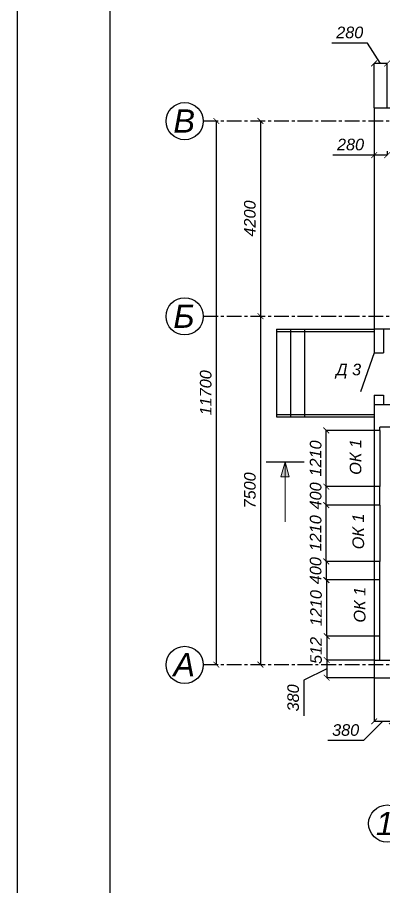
# Model space of a CAD drawing. Header units: millimetres. Extents: x 84778 to 227326, y -44398 to 146312.
# Drawn here: x 143226 to 151109, y -22334 to -3630 of the extents above; entities that cross this region are included whole.
import ezdxf

# ---------------------------------------------------------------- set-up
doc = ezdxf.new("R2010")
doc.units = ezdxf.units.MM
doc.header["$LTSCALE"] = 10
doc.linetypes.add('CENTER', pattern=[50.8, 31.75, -6.35, 6.35, -6.35])
for name, color, linetype in [('Осевая', 7, 'CENTER'), ('Размерная', 7, 'Continuous'), ('Текст', 7, 'Continuous')]:
    doc.layers.add(name, color=color, linetype=linetype)
doc.layers.add('Основная', color=7, linetype='Continuous', lineweight=30)
doc.layers.add('Тонкая', color=7, linetype='Continuous', lineweight=25)
doc.styles.add('STIL 888', font='ARIALI.TTF')
doc.dimstyles.new('ISO-25$0', dxfattribs={"dimtxt": 250, "dimasz": 125, "dimexe": 1.25, "dimexo": 0.625, "dimgap": 100, "dimtad": 1, "dimdec": 0, "dimtxsty": 'STIL 888', "dimblk": 'ARCHTICK', "dimcen": 2.5, "dimadec": 0, "dimazin": 0, "dimtfac": 1, "dimtdec": 0, "dimtmove": 0, "dimatfit": 3, "dimfxl": 0, "dimarcsym": 0})

# ---------------------------------------------------------------- blocks, each defined once
blk = doc.blocks.new('_ArchTick')
at = {"color": 0, "linetype": 'ByBlock', "const_width": 0.15}
blk.add_lwpolyline([(-0.5, -0.5), (0.5, 0.5)], dxfattribs=at)
blk = doc.blocks.new('*D15')
at = {"layer": 'Defpoints', "color": 0, "linetype": 'Continuous', "ltscale": 1000}
for p in [(148458, -5858), (148458, -10058), (148458, -10058)]:
    blk.add_point(p, dxfattribs=at)
at = {"layer": 'Размерная', "color": 0, "linetype": 'Continuous', "lineweight": -2, "ltscale": 1000}
for p, q in [((148458, -5858), (148457, -5858)), ((148458, -5858), (148458, -10058)), ((148458, -10058), (148457, -10058))]:
    blk.add_line(p, q, dxfattribs=at)
at = {"layer": 'Размерная', "color": 0, "linetype": 'Continuous', "lineweight": -2, "ltscale": 1000, "xscale": 125, "yscale": 125, "zscale": 125}
for p, rotation in [((148458, -5858), 90), ((148458, -10058), 270)]:
    blk.add_blockref('_ArchTick', p, dxfattribs=dict(at, rotation=rotation))
at = {"layer": 'Размерная', "color": 0, "linetype": 'Continuous', "ltscale": 1000, "insert": (148231, -7958), "char_height": 250, "attachment_point": 5, "rotation": 90, "style": 'STIL 888'}
blk.add_mtext('4200', dxfattribs=at)
blk = doc.blocks.new('*D16')
at = {"layer": 'Defpoints', "color": 0, "linetype": 'Continuous', "ltscale": 1000}
for p in [(148458, -10058), (148458, -17558), (148458, -17558)]:
    blk.add_point(p, dxfattribs=at)
at = {"layer": 'Размерная', "color": 0, "linetype": 'Continuous', "lineweight": -2, "ltscale": 1000}
for p, q in [((148458, -10058), (148457, -10058)), ((148458, -10058), (148458, -17558)), ((148458, -17558), (148457, -17558))]:
    blk.add_line(p, q, dxfattribs=at)
at = {"layer": 'Размерная', "color": 0, "linetype": 'Continuous', "lineweight": -2, "ltscale": 1000, "xscale": 125, "yscale": 125, "zscale": 125}
for p, rotation in [((148458, -10058), 90), ((148458, -17558), 270)]:
    blk.add_blockref('_ArchTick', p, dxfattribs=dict(at, rotation=rotation))
at = {"layer": 'Размерная', "color": 0, "linetype": 'Continuous', "ltscale": 1000, "insert": (148231, -13808), "char_height": 250, "attachment_point": 5, "rotation": 90, "style": 'STIL 888'}
blk.add_mtext('7500', dxfattribs=at)
blk = doc.blocks.new('*D17')
at = {"layer": 'Defpoints', "color": 0, "linetype": 'Continuous', "ltscale": 1000}
for p in [(147508, -5858), (147508, -17558), (147508, -17558)]:
    blk.add_point(p, dxfattribs=at)
at = {"layer": 'Размерная', "color": 0, "linetype": 'Continuous', "lineweight": -2, "ltscale": 1000}
for p, q in [((147508, -5858), (147507, -5858)), ((147508, -5858), (147508, -17558)), ((147508, -17558), (147507, -17558))]:
    blk.add_line(p, q, dxfattribs=at)
at = {"layer": 'Размерная', "color": 0, "linetype": 'Continuous', "lineweight": -2, "ltscale": 1000, "xscale": 125, "yscale": 125, "zscale": 125}
for p, rotation in [((147508, -5858), 90), ((147508, -17558), 270)]:
    blk.add_blockref('_ArchTick', p, dxfattribs=dict(at, rotation=rotation))
at = {"layer": 'Размерная', "color": 0, "linetype": 'Continuous', "ltscale": 1000, "insert": (147281, -11708), "char_height": 250, "attachment_point": 5, "rotation": 90, "style": 'STIL 888'}
blk.add_mtext('11700', dxfattribs=at)
blk = doc.blocks.new('*D28')
at = {"layer": 'Defpoints', "color": 0, "linetype": 'Continuous', "ltscale": 1000}
for p in [(150905, -17838), (151285, -17838), (151285, -18777)]:
    blk.add_point(p, dxfattribs=at)
at = {"layer": 'Размерная', "color": 0, "linetype": 'Continuous', "lineweight": -2, "ltscale": 1000}
for p, q in [((150905, -17838), (150905, -18778)), ((151285, -17839), (151285, -18778)), ((151095, -18777), (150676, -19193)), ((150905, -18777), (151285, -18777)), ((150676, -19193), (149909, -19193))]:
    blk.add_line(p, q, dxfattribs=at)
at = {"layer": 'Размерная', "color": 0, "linetype": 'Continuous', "lineweight": -2, "ltscale": 1000, "xscale": 125, "yscale": 125, "zscale": 125, "rotation": 180}
blk.add_blockref('_ArchTick', (150905, -18777), dxfattribs=at)
at = {"layer": 'Размерная', "color": 0, "linetype": 'Continuous', "lineweight": -2, "ltscale": 1000, "xscale": 125, "yscale": 125, "zscale": 125}
blk.add_blockref('_ArchTick', (151285, -18777), dxfattribs=at)
at = {"layer": 'Размерная', "color": 0, "linetype": 'Continuous', "ltscale": 1000, "insert": (150292, -18966), "char_height": 250, "attachment_point": 5, "style": 'STIL 888'}
blk.add_mtext('380', dxfattribs=at)
blk = doc.blocks.new('*D30')
at = {"layer": 'Defpoints', "color": 0, "linetype": 'Continuous', "ltscale": 1000}
for p in [(150905, -4621), (150905, -5578), (151185, -5578)]:
    blk.add_point(p, dxfattribs=at)
at = {"layer": 'Размерная', "color": 0, "linetype": 'Continuous', "lineweight": -2, "ltscale": 1000}
for p, q in [((150762, -4183), (149997, -4183)), ((151045, -4621), (150762, -4183)), ((150905, -5577), (150905, -4619)), ((151185, -4621), (150905, -4621)), ((151185, -5577), (151185, -4619))]:
    blk.add_line(p, q, dxfattribs=at)
at = {"layer": 'Размерная', "color": 0, "linetype": 'Continuous', "lineweight": -2, "ltscale": 1000, "xscale": 125, "yscale": 125, "zscale": 125, "rotation": 180}
blk.add_blockref('_ArchTick', (150905, -4621), dxfattribs=at)
at = {"layer": 'Размерная', "color": 0, "linetype": 'Continuous', "lineweight": -2, "ltscale": 1000, "xscale": 125, "yscale": 125, "zscale": 125}
blk.add_blockref('_ArchTick', (151185, -4621), dxfattribs=at)
at = {"layer": 'Размерная', "color": 0, "linetype": 'Continuous', "ltscale": 1000, "insert": (150380, -3955), "char_height": 250, "attachment_point": 5, "style": 'STIL 888'}
blk.add_mtext('280', dxfattribs=at)
blk = doc.blocks.new('*D46')
at = {"layer": 'Defpoints', "color": 0, "linetype": 'Continuous', "ltscale": 1000}
for p in [(149883, -15736), (150905, -15736), (150905, -16946)]:
    blk.add_point(p, dxfattribs=at)
at = {"layer": 'Размерная', "color": 0, "linetype": 'Continuous', "lineweight": -2, "ltscale": 1000}
for p, q in [((150904, -15736), (149882, -15736)), ((149883, -16946), (149883, -15736)), ((150904, -16946), (149882, -16946))]:
    blk.add_line(p, q, dxfattribs=at)
at = {"layer": 'Размерная', "color": 0, "linetype": 'Continuous', "lineweight": -2, "ltscale": 1000, "xscale": 125, "yscale": 125, "zscale": 125}
for p, rotation in [((149883, -15736), 90), ((149883, -16946), 270)]:
    blk.add_blockref('_ArchTick', p, dxfattribs=dict(at, rotation=rotation))
at = {"layer": 'Размерная', "color": 0, "linetype": 'Continuous', "ltscale": 1000, "insert": (149655, -16341), "char_height": 250, "attachment_point": 5, "rotation": 90, "style": 'STIL 888'}
blk.add_mtext('1210', dxfattribs=at)
blk = doc.blocks.new('*D47')
at = {"layer": 'Defpoints', "color": 0, "linetype": 'Continuous', "ltscale": 1000}
for p in [(150905, -16946), (149883, -17458), (150905, -17458)]:
    blk.add_point(p, dxfattribs=at)
at = {"layer": 'Размерная', "color": 0, "linetype": 'Continuous', "lineweight": -2, "ltscale": 1000}
for p, q in [((150904, -16946), (149882, -16946)), ((149883, -16946), (149883, -17458)), ((150904, -17458), (149882, -17458))]:
    blk.add_line(p, q, dxfattribs=at)
at = {"layer": 'Размерная', "color": 0, "linetype": 'Continuous', "lineweight": -2, "ltscale": 1000, "xscale": 125, "yscale": 125, "zscale": 125}
for p, rotation in [((149883, -16946), 90), ((149883, -17458), 270)]:
    blk.add_blockref('_ArchTick', p, dxfattribs=dict(at, rotation=rotation))
at = {"layer": 'Размерная', "color": 0, "linetype": 'Continuous', "ltscale": 1000, "insert": (149655, -17252), "char_height": 250, "attachment_point": 5, "rotation": 90, "style": 'STIL 888'}
blk.add_mtext('512', dxfattribs=at)
blk = doc.blocks.new('*D48')
at = {"layer": 'Defpoints', "color": 0, "linetype": 'Continuous', "ltscale": 1000}
for p in [(150904, -17458), (149883, -17838), (150905, -17838)]:
    blk.add_point(p, dxfattribs=at)
at = {"layer": 'Размерная', "color": 0, "linetype": 'Continuous', "lineweight": -2, "ltscale": 1000}
for p, q in [((150903, -17458), (149882, -17458)), ((149883, -17458), (149883, -17838)), ((149883, -17648), (149391, -17890)), ((149391, -17890), (149391, -18656)), ((150904, -17838), (149882, -17838))]:
    blk.add_line(p, q, dxfattribs=at)
at = {"layer": 'Размерная', "color": 0, "linetype": 'Continuous', "lineweight": -2, "ltscale": 1000, "xscale": 125, "yscale": 125, "zscale": 125}
for p, rotation in [((149883, -17458), 90), ((149883, -17838), 270)]:
    blk.add_blockref('_ArchTick', p, dxfattribs=dict(at, rotation=rotation))
at = {"layer": 'Размерная', "color": 0, "linetype": 'Continuous', "ltscale": 1000, "insert": (149163, -18273), "char_height": 250, "attachment_point": 5, "rotation": 90, "style": 'STIL 888'}
blk.add_mtext('380', dxfattribs=at)
blk = doc.blocks.new('*D49')
at = {"layer": 'Defpoints', "color": 0, "linetype": 'Continuous', "ltscale": 1000}
for p in [(149875, -14126), (150905, -14126), (150905, -15336)]:
    blk.add_point(p, dxfattribs=at)
at = {"layer": 'Размерная', "color": 0, "linetype": 'Continuous', "lineweight": -2, "ltscale": 1000}
for p, q in [((150904, -14126), (149874, -14126)), ((149875, -15336), (149875, -14126)), ((150904, -15336), (149874, -15336))]:
    blk.add_line(p, q, dxfattribs=at)
at = {"layer": 'Размерная', "color": 0, "linetype": 'Continuous', "lineweight": -2, "ltscale": 1000, "xscale": 125, "yscale": 125, "zscale": 125}
for p, rotation in [((149875, -14126), 90), ((149875, -15336), 270)]:
    blk.add_blockref('_ArchTick', p, dxfattribs=dict(at, rotation=rotation))
at = {"layer": 'Размерная', "color": 0, "linetype": 'Continuous', "ltscale": 1000, "insert": (149647, -14731), "char_height": 250, "attachment_point": 5, "rotation": 90, "style": 'STIL 888'}
blk.add_mtext('1210', dxfattribs=at)
blk = doc.blocks.new('*D50')
at = {"layer": 'Defpoints', "color": 0, "linetype": 'Continuous', "ltscale": 1000}
for p in [(149875, -13726), (150905, -13726), (150905, -14126)]:
    blk.add_point(p, dxfattribs=at)
at = {"layer": 'Размерная', "color": 0, "linetype": 'Continuous', "lineweight": -2, "ltscale": 1000}
for p, q in [((150904, -13726), (149874, -13726)), ((149875, -14126), (149875, -13726)), ((150904, -14126), (149874, -14126))]:
    blk.add_line(p, q, dxfattribs=at)
at = {"layer": 'Размерная', "color": 0, "linetype": 'Continuous', "lineweight": -2, "ltscale": 1000, "xscale": 125, "yscale": 125, "zscale": 125}
for p, rotation in [((149875, -13726), 90), ((149875, -14126), 270)]:
    blk.add_blockref('_ArchTick', p, dxfattribs=dict(at, rotation=rotation))
at = {"layer": 'Размерная', "color": 0, "linetype": 'Continuous', "ltscale": 1000, "insert": (149647, -13926), "char_height": 250, "attachment_point": 5, "rotation": 90, "style": 'STIL 888'}
blk.add_mtext('400', dxfattribs=at)
blk = doc.blocks.new('*D51')
at = {"layer": 'Defpoints', "color": 0, "linetype": 'Continuous', "ltscale": 1000}
for p in [(149875, -12516), (150905, -12516), (150905, -13726)]:
    blk.add_point(p, dxfattribs=at)
at = {"layer": 'Размерная', "color": 0, "linetype": 'Continuous', "lineweight": -2, "ltscale": 1000}
for p, q in [((150904, -12516), (149874, -12516)), ((149875, -13726), (149875, -12516)), ((150904, -13726), (149874, -13726))]:
    blk.add_line(p, q, dxfattribs=at)
at = {"layer": 'Размерная', "color": 0, "linetype": 'Continuous', "lineweight": -2, "ltscale": 1000, "xscale": 125, "yscale": 125, "zscale": 125}
for p, rotation in [((149875, -12516), 90), ((149875, -13726), 270)]:
    blk.add_blockref('_ArchTick', p, dxfattribs=dict(at, rotation=rotation))
at = {"layer": 'Размерная', "color": 0, "linetype": 'Continuous', "ltscale": 1000, "insert": (149647, -13121), "char_height": 250, "attachment_point": 5, "rotation": 90, "style": 'STIL 888'}
blk.add_mtext('1210', dxfattribs=at)
blk = doc.blocks.new('*D52')
at = {"layer": 'Defpoints', "color": 0, "linetype": 'Continuous', "ltscale": 1000}
for p in [(150904, -15336), (149874, -15736), (150905, -15736)]:
    blk.add_point(p, dxfattribs=at)
at = {"layer": 'Размерная', "color": 0, "linetype": 'Continuous', "lineweight": -2, "ltscale": 1000}
for p, q in [((150903, -15336), (149872, -15336)), ((149874, -15336), (149874, -15736)), ((150904, -15736), (149872, -15736))]:
    blk.add_line(p, q, dxfattribs=at)
at = {"layer": 'Размерная', "color": 0, "linetype": 'Continuous', "lineweight": -2, "ltscale": 1000, "xscale": 125, "yscale": 125, "zscale": 125}
for p, rotation in [((149874, -15336), 90), ((149874, -15736), 270)]:
    blk.add_blockref('_ArchTick', p, dxfattribs=dict(at, rotation=rotation))
at = {"layer": 'Размерная', "color": 0, "linetype": 'Continuous', "ltscale": 1000, "insert": (149646, -15536), "char_height": 250, "attachment_point": 5, "rotation": 90, "style": 'STIL 888'}
blk.add_mtext('400', dxfattribs=at)
blk = doc.blocks.new('*D53')
at = {"layer": 'Defpoints', "color": 0, "linetype": 'Continuous', "ltscale": 1000}
for p in [(150905, -6505), (151185, -6505), (151185, -6594)]:
    blk.add_point(p, dxfattribs=at)
at = {"layer": 'Размерная', "color": 0, "linetype": 'Continuous', "lineweight": -2, "ltscale": 1000}
for p, q in [((150905, -6505), (150905, -6596)), ((151185, -6505), (151185, -6596)), ((150905, -6594), (150014, -6594)), ((151185, -6594), (150905, -6594))]:
    blk.add_line(p, q, dxfattribs=at)
at = {"layer": 'Размерная', "color": 0, "linetype": 'Continuous', "lineweight": -2, "ltscale": 1000, "xscale": 125, "yscale": 125, "zscale": 125, "rotation": 180}
blk.add_blockref('_ArchTick', (150905, -6594), dxfattribs=at)
at = {"layer": 'Размерная', "color": 0, "linetype": 'Continuous', "lineweight": -2, "ltscale": 1000, "xscale": 125, "yscale": 125, "zscale": 125}
blk.add_blockref('_ArchTick', (151185, -6594), dxfattribs=at)
at = {"layer": 'Размерная', "color": 0, "linetype": 'Continuous', "ltscale": 1000, "insert": (150397, -6367), "char_height": 250, "attachment_point": 5, "style": 'STIL 888'}
blk.add_mtext('280', dxfattribs=at)

msp = doc.modelspace()

# ---------------------------------------------------------------- hatches: boundary and pattern name
at = {"layer": 'Тонкая', "linetype": 'Continuous', "lineweight": 0, "ltscale": 1000}
h = msp.add_hatch(color=256, dxfattribs=at)
h.paths.add_polyline_path([(148987, -13192), (148894.7, -13516.4), (148987, -13516.4)])
h.paths.add_polyline_path([(148987, -13192), (148987, -13516.4), (149079.2, -13516.4)])

# ---------------------------------------------------------------- linework, layer by layer
at = {"lineweight": 30}
for p, q in [((143226.4, -44397.5), (143226.4, 15002.5)), ((145226.4, -43897.5), (145226.4, 14502.5))]:
    msp.add_line(p, q, dxfattribs=at)
at = {"layer": 'Осевая'}
for points in [[(147226.8, -5857.8), (162644.8, -5857.8)], [(147226.8, -10057.8), (162644.8, -10057.8)], [(147226.8, -17557.8), (162644.8, -17557.8)]]:
    msp.add_lwpolyline(points, dxfattribs=at)
at = {"layer": 'Основная'}
for points in [[(150904.6, -5577.8), (150904.6, -10847.8)], [(150904.6, -5577.8), (152084.6, -5577.8)], [(151104.6, -10337.8), (151104.6, -10847.8)], [(150904.6, -10847.8), (151104.6, -10847.8)], [(150904.6, -11757.8), (151104.6, -11757.8)], [(150904.6, -11757.8), (150904.6, -12516)], [(151104.6, -11757.8), (151104.6, -11957.8)], [(150904.6, -11957.8), (152994.6, -11957.8)], [(150904.6, -13726), (150904.6, -14125.6)], [(150904.6, -15335.6), (150904.6, -15735.8)], [(150904.6, -16945.8), (150904.6, -17837.8)], [(150904.6, -17457.8), (151284.6, -17457.8)], [(150904.6, -17837.8), (151736.3, -17837.8)]]:
    msp.add_lwpolyline(points, dxfattribs=at)
at = {"layer": 'Основная', "ltscale": 50}
msp.add_lwpolyline([(153904.6, -10337.8), (150904.6, -10337.8)], dxfattribs=at)
at = {"layer": 'Основная', "ltscale": 100}
for points in [[(151024.6, -12516), (150904.6, -12516)], [(151384.6, -12451), (151024.6, -12451)], [(151024.6, -12516), (151024.6, -12451)], [(151024.6, -13726), (150904.6, -13726)], [(151024.6, -13791), (151024.6, -13726)], [(151024.6, -14125.6), (151024.6, -13791)], [(151024.6, -14125.6), (150904.6, -14125.6)], [(151024.6, -15335.6), (150904.6, -15335.6)], [(151024.6, -15683.9), (151024.6, -15335.6)], [(151024.6, -15735.8), (151024.6, -15683.9)], [(151024.6, -15735.8), (150904.6, -15735.8)], [(151024.6, -16945.8), (150904.6, -16945.8)], [(151024.6, -17457.8), (151024.6, -16945.8)]]:
    msp.add_lwpolyline(points, dxfattribs=at)
at = {"layer": 'Тонкая', "ltscale": 50}
for points in [[(148804.6, -10337.8), (150904.6, -10337.8)], [(148804.6, -10337.8), (148804.6, -12226.4)], [(148804.6, -10337.8), (150904.6, -10337.8)], [(148804.6, -10387.8), (150904.6, -10387.8)], [(148804.6, -10387.8), (150904.6, -10387.8)], [(149104.6, -10337.8), (149104.6, -12226.4)], [(149104.6, -10337.8), (149104.6, -12226.4)], [(149404.6, -10337.8), (149404.6, -12226.4)], [(149404.6, -10337.8), (149404.6, -12226.4)], [(150904.6, -10847.8), (150614.7, -11686)]]:
    msp.add_lwpolyline(points, dxfattribs=at)
at = {"layer": 'Тонкая'}
for points in [[(148804.6, -12176.4), (150904.6, -12176.4)], [(148804.6, -12226.4), (150904.6, -12226.4)]]:
    msp.add_lwpolyline(points, dxfattribs=at)
at = {"layer": 'Тонкая', "ltscale": 100}
for points in [[(150904.6, -12516), (150904.6, -13726)], [(151024.6, -12516), (151024.6, -13726)], [(150904.6, -14125.6), (150904.6, -15335.6)], [(151024.6, -14125.6), (151024.6, -15335.6)], [(150904.6, -15735.8), (150904.6, -16945.8)], [(151024.6, -16945.8), (151024.6, -15735.8)]]:
    msp.add_lwpolyline(points, dxfattribs=at)
at = {"layer": 'Тонкая', "linetype": 'Continuous', "lineweight": 30, "ltscale": 1000}
msp.add_lwpolyline([(148578.7, -13192), (149395.2, -13192)], dxfattribs=at)
at = {"layer": 'Тонкая', "linetype": 'Continuous', "lineweight": 0, "ltscale": 1000}
for points in [[(148987, -13192), (148894.7, -13516.4), (148894.7, -13516.4)], [(148987, -13192), (148987, -14483.9)], [(148987, -13192), (149079.2, -13516.4), (149079.2, -13516.4)], [(148894.7, -13516.4), (148987, -13516.4)], [(149079.2, -13516.4), (148987, -13516.4)]]:
    msp.add_lwpolyline(points, dxfattribs=at)
at = {"layer": 'Тонкая', "ltscale": 50}
for centre in [(146826.8, -5862.8), (146826.8, -10062.8), (146826.8, -17562.8), (151184.6, -20977.7)]:
    msp.add_circle(centre, 400, dxfattribs=at)

# ---------------------------------------------------------------- texts
at = {"layer": 'Текст', "ltscale": 50, "style": 'STIL 888'}
for s, height, p in [('В', 500, (146583.5, -6110.2)), ('Б', 500, (146583.5, -10310.2)), ('Д 3', 250, (150086.7, -11332.1)), ('А', 500, (146583.5, -17810.2)), ('1', 500, (150941.3, -21225.2))]:
    msp.add_text(s, height=height, dxfattribs=at).set_placement(p)
for p in [(150629.1, -13472.5), (150688, -15075.5), (150718, -16652.9)]:
    msp.add_text('ОК 1', height=250, rotation=90, dxfattribs=at).set_placement(p)

# ---------------------------------------------------------------- dimensions: what is measured, and where the dimension line sits
at = {"layer": 'Размерная', "linetype": 'Continuous', "ltscale": 50}
for base, p1, p2, picture, middle in [((150904.6, -4620.7), (151184.6, -5577.8), (150904.6, -5577.8), '*D30', (150662.4, -4182.7)), ((151284.6, -18776.6), (150904.6, -17837.8), (151284.6, -17838.5), '*D28', (150575.7, -19193.4))]:
    dim = msp.add_linear_dim(base=base, p1=p1, p2=p2, dimstyle='ISO-25$0', override={"dimtmove": 1}, dxfattribs=at)
    dim.commit()
    dim.dimension.update_dxf_attribs({"geometry": picture, "text_midpoint": middle, "dimtype": 160})
for base, p1, p2, picture, middle in [((147508.3, -17557.8), (147508.3, -5857.8), (147508.3, -17557.8), '*D17', (147280.6, -11707.8)), ((148458.3, -10057.8), (148458.3, -5857.8), (148458.3, -10057.8), '*D15', (148230.7, -7957.8)), ((149874.9, -14125.6), (150904.6, -15335.6), (150904.6, -14125.6), '*D49', (149647.3, -14730.6)), ((149882.9, -15735.8), (150904.6, -16945.8), (150904.6, -15735.8), '*D46', (149655.2, -16340.8))]:
    dim = msp.add_linear_dim(base=base, p1=p1, p2=p2, angle=90, dimstyle='ISO-25$0', dxfattribs=at)
    dim.commit()
    dim.dimension.update_dxf_attribs({"geometry": picture, "text_midpoint": middle})
dim = msp.add_linear_dim(base=(151184.6, -6594.4), p1=(150904.6, -6504.7), p2=(151184.6, -6504.7), dimstyle='ISO-25$0', dxfattribs=at)
dim.commit()
dim.dimension.update_dxf_attribs({"geometry": '*D53', "text_midpoint": (150396.9, -6594.4), "dimtype": 160})
for base, p1, p2, picture, middle in [((148458.3, -17557.8), (148458.3, -10057.8), (148458.3, -17557.8), '*D16', (148230.7, -13807.8)), ((149874.9, -12516), (150904.6, -13726), (150904.6, -12516), '*D51', (149647.3, -13121))]:
    dim = msp.add_linear_dim(base=base, p1=p1, p2=p2, angle=90, dimstyle='ISO-25$0', override={"dimtmove": 1}, dxfattribs=at)
    dim.commit()
    dim.dimension.update_dxf_attribs({"geometry": picture, "text_midpoint": middle})
for base, p1, p2, picture, middle in [((149874.9, -13726), (150904.6, -14125.6), (150904.6, -13726), '*D50', (149874.9, -13925.8)), ((149882.9, -17457.8), (150904.6, -16945.8), (150904.6, -17457.8), '*D47', (149882.9, -17251.8)), ((149882.9, -17837.8), (150904, -17457.8), (150904.6, -17837.8), '*D48', (149391.1, -17989.6))]:
    dim = msp.add_linear_dim(base=base, p1=p1, p2=p2, angle=90, dimstyle='ISO-25$0', override={"dimtmove": 1}, dxfattribs=at)
    dim.commit()
    dim.dimension.update_dxf_attribs({"geometry": picture, "text_midpoint": middle, "dimtype": 160})
dim = msp.add_linear_dim(base=(149873.6, -15735.8), p1=(150904, -15335.6), p2=(150904.6, -15735.8), angle=90, dimstyle='ISO-25$0', dxfattribs=at)
dim.commit()
dim.dimension.update_dxf_attribs({"geometry": '*D52', "text_midpoint": (149873.6, -15535.7), "dimtype": 160})

doc.saveas('drawing.dxf')
